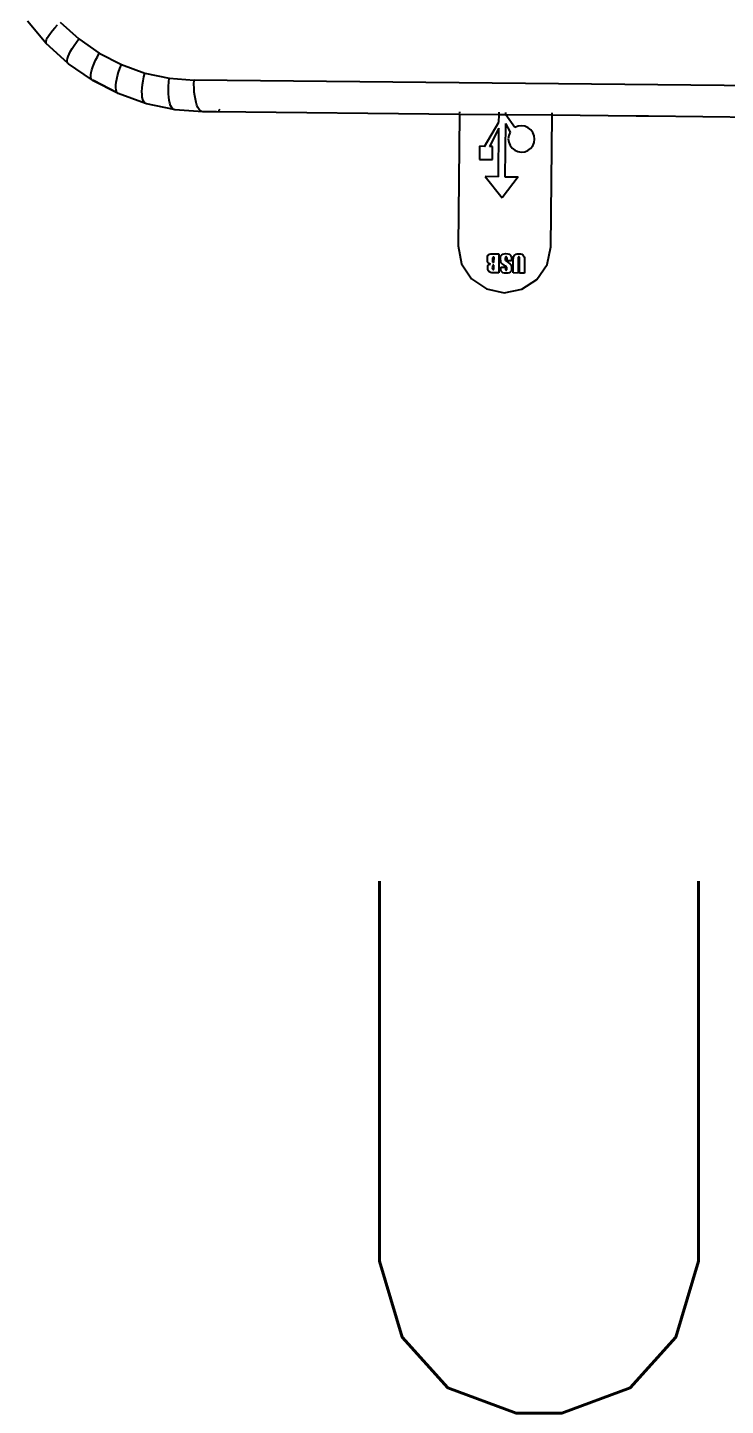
# Model space of a CAD drawing. Extents: x 3485972 to 3601240, y -673889 to -591207.
# Drawn here: x 3499669.9 to 3499801.1, y -608272.1 to -608013.1 of the extents above; entities that cross this region are included whole.
import ezdxf

# ---------------------------------------------------------------- set-up
doc = ezdxf.new("R2010")
doc.units = 0
doc.header["$LTSCALE"] = 6
doc.header["$MEASUREMENT"] = 0
doc.layers.add('equipment desc', color=50, linetype='CONTINUOUS')
doc.layers.add('medical equipment', color=4, linetype='CONTINUOUS')
doc.styles.get("Standard").update_dxf_attribs({"font": 'SIMPLEX'})

msp = doc.modelspace()

# ---------------------------------------------------------------- linework, layer by layer
at = {"layer": 'medical equipment'}
for p, q in [((3499673.42, -608016.12), (3499669.89, -608011.93)), ((3499674.22, -608014.16), (3499674.6, -608013.67)), ((3499674.6, -608013.67), (3499675.03, -608013.16)), ((3499675.03, -608013.16), (3499675.52, -608012.63)), ((3499676.04, -608012.09), (3499679.52, -608015.27)), ((3499673.37, -608015.94), (3499673.39, -608015.69)), ((3499673.42, -608016.12), (3499673.37, -608015.94)), ((3499673.39, -608015.69), (3499673.49, -608015.38)), ((3499677.45, -608019.8), (3499673.42, -608016.12)), ((3499673.49, -608015.38), (3499673.66, -608015.02)), ((3499673.66, -608015.02), (3499673.91, -608014.61)), ((3499673.91, -608014.61), (3499674.22, -608014.16)), ((3499678.66, -608016.47), (3499679.07, -608015.87)), ((3499679.07, -608015.87), (3499679.52, -608015.27)), ((3499679.52, -608015.27), (3499683.38, -608017.95)), ((3499677.36, -608019.32), (3499677.42, -608018.97)), ((3499677.42, -608018.97), (3499677.55, -608018.56)), ((3499677.55, -608018.56), (3499677.74, -608018.1)), ((3499677.74, -608018.1), (3499677.99, -608017.59)), ((3499677.99, -608017.59), (3499678.3, -608017.05)), ((3499678.3, -608017.05), (3499678.66, -608016.47)), ((3499682.69, -608019.27), (3499683.02, -608018.62)), ((3499683.02, -608018.62), (3499683.38, -608017.95)), ((3499683.38, -608017.95), (3499687.56, -608020.1)), ((3499677.37, -608019.59), (3499677.36, -608019.32)), ((3499677.45, -608019.8), (3499677.37, -608019.59)), ((3499677.6, -608019.93), (3499677.45, -608019.8)), ((3499681.92, -608022.91), (3499677.6, -608019.93)), ((3499681.78, -608022.01), (3499681.85, -608021.56)), ((3499681.85, -608021.56), (3499681.98, -608021.06)), ((3499681.98, -608021.06), (3499682.16, -608020.5)), ((3499682.16, -608020.5), (3499682.4, -608019.9)), ((3499682.4, -608019.9), (3499682.69, -608019.27)), ((3499686.83, -608022.19), (3499687.03, -608021.51)), ((3499687.03, -608021.51), (3499687.28, -608020.81)), ((3499687.28, -608020.81), (3499687.56, -608020.1)), ((3499687.56, -608020.1), (3499691.97, -608021.68)), ((3499681.77, -608022.38), (3499681.78, -608022.01)), ((3499681.82, -608022.69), (3499681.77, -608022.38)), ((3499681.92, -608022.91), (3499681.82, -608022.69)), ((3499682.08, -608023.05), (3499681.92, -608022.91)), ((3499686.93, -608025.55), (3499682.08, -608023.05)), ((3499682.3, -608023.11), (3499682.08, -608023.05)), ((3499686.75, -608025.4), (3499682.3, -608023.11)), ((3499686.49, -608024.43), (3499686.5, -608023.96)), ((3499686.5, -608023.96), (3499686.56, -608023.42)), ((3499686.56, -608023.42), (3499686.67, -608022.83)), ((3499686.67, -608022.83), (3499686.83, -608022.19)), ((3499691.44, -608024.53), (3499691.52, -608023.86)), ((3499691.52, -608023.86), (3499691.63, -608023.15)), ((3499691.63, -608023.15), (3499691.78, -608022.42)), ((3499691.78, -608022.42), (3499691.97, -608021.68)), ((3499691.97, -608021.68), (3499696.55, -608022.66)), ((3499696.38, -608024.9), (3499696.4, -608024.17)), ((3499696.4, -608024.17), (3499696.46, -608023.42)), ((3499696.46, -608023.42), (3499696.55, -608022.66)), ((3499696.55, -608022.66), (3499701.21, -608023.02)), ((3499701.19, -608023.79), (3499701.21, -608023.02)), ((3499701.21, -608024.54), (3499701.19, -608023.79)), ((3499983.6, -608025.84), (3499701.21, -608023.02)), ((3499686.53, -608024.84), (3499686.49, -608024.43)), ((3499686.62, -608025.16), (3499686.53, -608024.84)), ((3499686.75, -608025.4), (3499686.62, -608025.16)), ((3499686.93, -608025.55), (3499686.75, -608025.4)), ((3499692.06, -608027.38), (3499686.93, -608025.55)), ((3499691.41, -608025.15), (3499691.44, -608024.53)), ((3499691.42, -608025.72), (3499691.41, -608025.15)), ((3499691.47, -608026.21), (3499691.42, -608025.72)), ((3499691.56, -608026.63), (3499691.47, -608026.21)), ((3499691.69, -608026.97), (3499691.56, -608026.63)), ((3499696.39, -608025.59), (3499696.38, -608024.9)), ((3499696.44, -608026.22), (3499696.39, -608025.59)), ((3499696.52, -608026.8), (3499696.44, -608026.22)), ((3499701.26, -608025.27), (3499701.21, -608024.54)), ((3499701.34, -608025.97), (3499701.26, -608025.27)), ((3499701.45, -608026.61), (3499701.34, -608025.97)), ((3499701.58, -608027.19), (3499701.45, -608026.61)), ((3499691.86, -608027.22), (3499691.69, -608026.97)), ((3499692.06, -608027.38), (3499691.86, -608027.22)), ((3499692.29, -608027.44), (3499692.06, -608027.38)), ((3499697.38, -608028.52), (3499692.29, -608027.44)), ((3499696.64, -608027.32), (3499696.52, -608026.8)), ((3499696.78, -608027.75), (3499696.64, -608027.32)), ((3499696.96, -608028.1), (3499696.78, -608027.75)), ((3499697.15, -608028.35), (3499696.96, -608028.1)), ((3499697.38, -608028.52), (3499697.15, -608028.35)), ((3499697.62, -608028.58), (3499697.38, -608028.52)), ((3499702.85, -608028.98), (3499697.62, -608028.58)), ((3499701.75, -608027.71), (3499701.58, -608027.19)), ((3499701.94, -608028.14), (3499701.75, -608027.71)), ((3499702.14, -608028.5), (3499701.94, -608028.14)), ((3499702.37, -608028.75), (3499702.14, -608028.5)), ((3499702.6, -608028.92), (3499702.37, -608028.75)), ((3499702.85, -608028.98), (3499702.6, -608028.92)), ((3499705.2, -608028.99), (3499702.85, -608028.98)), ((3499705.2, -608028.99), (3499704.49, -608028.94)), ((3499705.43, -608028.95), (3499705.2, -608028.99)), ((3499751.15, -608029.45), (3499705.2, -608028.99)), ((3499705.82, -608028.75), (3499705.75, -608028.79)), ((3499706.03, -608028.53), (3499705.82, -608028.75)), ((3499751.15, -608028.99), (3499751.15, -608029.24)), ((3499758.56, -608029.32), (3499758.56, -608029.06)), ((3499759.8, -608029.07), (3499759.79, -608029.33)), ((3499768.53, -608029.42), (3499768.53, -608029.16)), ((3499751.15, -608029.45), (3499750.9, -608054.18)), ((3499751.15, -608029.4), (3499751.15, -608029.45)), ((3499758.56, -608029.54), (3499751.15, -608029.45)), ((3499755.85, -608035.46), (3499758.54, -608030.89)), ((3499758.54, -608030.89), (3499758.56, -608029.54)), ((3499758.56, -608029.54), (3499758.56, -608029.48)), ((3499759.83, -608029.55), (3499758.56, -608029.54)), ((3499759.78, -608031.13), (3499759.68, -608041.18)), ((3499759.78, -608031.13), (3499760.65, -608032.82)), ((3499759.83, -608029.55), (3499759.79, -608029.49)), ((3499761.56, -608031.92), (3499759.83, -608029.55)), ((3499768.53, -608029.62), (3499759.83, -608029.55)), ((3499762.16, -608031.68), (3499761.56, -608031.92)), ((3499762.8, -608031.6), (3499762.16, -608031.68)), ((3499763.44, -608031.69), (3499762.8, -608031.6)), ((3499764.03, -608031.95), (3499763.44, -608031.69)), ((3499764.54, -608032.34), (3499764.03, -608031.95)), ((3499768.28, -608054.36), (3499768.53, -608029.62)), ((3499768.53, -608029.62), (3499768.53, -608029.58)), ((3499784.35, -608029.8), (3499768.53, -608029.62)), ((3499786.7, -608029.81), (3499784.35, -608029.8)), ((3499861.76, -608030.57), (3499786.7, -608029.81)), ((3499758.53, -608032.03), (3499756.8, -608035.47)), ((3499758.44, -608041.17), (3499758.53, -608032.03)), ((3499760.4, -608033.41), (3499760.31, -608034.05)), ((3499760.31, -608034.05), (3499760.39, -608034.69)), ((3499760.65, -608032.82), (3499760.4, -608033.41)), ((3499764.93, -608032.86), (3499764.54, -608032.34)), ((3499765.17, -608033.46), (3499764.93, -608032.86)), ((3499765.16, -608034.74), (3499765.25, -608034.1)), ((3499765.25, -608034.1), (3499765.17, -608033.46)), ((3499754.89, -608035.45), (3499754.86, -608037.92)), ((3499755.85, -608035.46), (3499754.89, -608035.45)), ((3499757.36, -608035.47), (3499756.8, -608035.47)), ((3499757.34, -608037.94), (3499757.36, -608035.47)), ((3499760.39, -608034.69), (3499760.63, -608035.29)), ((3499760.63, -608035.29), (3499761.01, -608035.8)), ((3499761.01, -608035.8), (3499761.52, -608036.2)), ((3499761.52, -608036.2), (3499762.11, -608036.45)), ((3499762.11, -608036.45), (3499762.75, -608036.54)), ((3499762.75, -608036.54), (3499763.39, -608036.47)), ((3499763.39, -608036.47), (3499763.99, -608036.23)), ((3499763.99, -608036.23), (3499764.51, -608035.84)), ((3499764.51, -608035.84), (3499764.91, -608035.33)), ((3499764.91, -608035.33), (3499765.16, -608034.74)), ((3499754.86, -608037.92), (3499757.34, -608037.94)), ((3499755.97, -608041.14), (3499759.16, -608045.15)), ((3499758.44, -608041.17), (3499755.97, -608041.14)), ((3499762.15, -608041.21), (3499759.16, -608045.15)), ((3499759.68, -608041.18), (3499762.15, -608041.21)), ((3499750.9, -608054.18), (3499751.53, -608057.51)), ((3499767.59, -608057.67), (3499768.28, -608054.36)), ((3499751.53, -608057.51), (3499753.38, -608060.35)), ((3499756.39, -608056.48), (3499756.41, -608056.17)), ((3499756.39, -608056.81), (3499756.39, -608056.48)), ((3499756.41, -608057.12), (3499756.39, -608056.81)), ((3499756.41, -608056.17), (3499756.48, -608055.95)), ((3499756.5, -608057.33), (3499756.41, -608057.12)), ((3499756.47, -608057.93), (3499756.54, -608057.76)), ((3499756.48, -608055.95), (3499756.59, -608055.8)), ((3499756.66, -608057.48), (3499756.5, -608057.33)), ((3499756.54, -608057.76), (3499756.69, -608057.65)), ((3499756.59, -608055.8), (3499756.74, -608055.72)), ((3499756.93, -608057.58), (3499756.66, -608057.48)), ((3499756.69, -608057.65), (3499756.93, -608057.58)), ((3499756.74, -608055.72), (3499757.02, -608055.67)), ((3499757.02, -608055.67), (3499757.48, -608055.66)), ((3499757.33, -608056.42), (3499757.31, -608056.6)), ((3499757.31, -608056.6), (3499757.31, -608056.93)), ((3499757.31, -608056.93), (3499757.32, -608057.11)), ((3499757.32, -608057.11), (3499757.36, -608057.21)), ((3499757.37, -608056.33), (3499757.33, -608056.42)), ((3499757.4, -608057.84), (3499757.34, -608057.89)), ((3499757.36, -608057.21), (3499757.44, -608057.25)), ((3499757.46, -608056.29), (3499757.37, -608056.33)), ((3499757.51, -608057.82), (3499757.4, -608057.84)), ((3499757.44, -608057.25), (3499757.61, -608057.27)), ((3499757.62, -608056.27), (3499757.46, -608056.29)), ((3499757.48, -608055.66), (3499758.55, -608055.67)), ((3499757.61, -608057.82), (3499757.51, -608057.82)), ((3499757.6, -608058.61), (3499757.61, -608057.82)), ((3499757.61, -608057.27), (3499757.62, -608056.27)), ((3499758.55, -608055.67), (3499758.52, -608059.23)), ((3499758.83, -608056.58), (3499758.86, -608056.25)), ((3499758.87, -608057.03), (3499758.83, -608056.58)), ((3499758.86, -608056.25), (3499758.93, -608056.02)), ((3499758.92, -608057.21), (3499758.87, -608057.03)), ((3499758.99, -608057.34), (3499758.92, -608057.21)), ((3499758.93, -608056.02), (3499759.06, -608055.86)), ((3499759.09, -608057.47), (3499758.99, -608057.34)), ((3499759.06, -608055.86), (3499759.28, -608055.72)), ((3499759.26, -608057.61), (3499759.09, -608057.47)), ((3499759.76, -608057.95), (3499759.26, -608057.61)), ((3499759.28, -608055.72), (3499759.55, -608055.64)), ((3499759.55, -608055.64), (3499759.87, -608055.61)), ((3499759.73, -608056.37), (3499759.71, -608056.5)), ((3499759.71, -608056.5), (3499759.73, -608056.76)), ((3499759.76, -608056.28), (3499759.73, -608056.37)), ((3499759.73, -608056.76), (3499759.8, -608056.91)), ((3499759.82, -608056.23), (3499759.76, -608056.28)), ((3499759.8, -608056.91), (3499760.23, -608057.24)), ((3499759.9, -608056.21), (3499759.82, -608056.23)), ((3499759.87, -608055.61), (3499760.22, -608055.65)), ((3499759.98, -608056.23), (3499759.9, -608056.21)), ((3499760.03, -608056.27), (3499759.98, -608056.23)), ((3499760.05, -608056.36), (3499760.03, -608056.27)), ((3499760.06, -608056.53), (3499760.05, -608056.36)), ((3499760.06, -608056.96), (3499760.06, -608056.53)), ((3499760.92, -608056.97), (3499760.06, -608056.96)), ((3499760.22, -608055.65), (3499760.5, -608055.75)), ((3499760.23, -608057.24), (3499760.68, -608057.57)), ((3499760.5, -608055.75), (3499760.72, -608055.92)), ((3499760.68, -608057.57), (3499760.78, -608057.7)), ((3499760.72, -608055.92), (3499760.84, -608056.12)), ((3499760.78, -608057.7), (3499760.86, -608057.86)), ((3499760.84, -608056.12), (3499760.9, -608056.38)), ((3499760.86, -608057.86), (3499760.92, -608058.07)), ((3499760.9, -608056.38), (3499760.92, -608056.74)), ((3499760.92, -608056.74), (3499760.92, -608056.97)), ((3499761.2, -608059.26), (3499761.23, -608056.88)), ((3499761.23, -608056.88), (3499761.26, -608056.31)), ((3499761.26, -608056.31), (3499761.31, -608056.14)), ((3499761.31, -608056.14), (3499761.42, -608055.97)), ((3499761.42, -608055.97), (3499761.57, -608055.82)), ((3499761.57, -608055.82), (3499761.76, -608055.72)), ((3499761.76, -608055.72), (3499762, -608055.65)), ((3499762, -608055.65), (3499762.27, -608055.63)), ((3499762.16, -608056.64), (3499762.13, -608059.27)), ((3499762.19, -608056.3), (3499762.16, -608056.64)), ((3499762.23, -608056.25), (3499762.19, -608056.3)), ((3499762.3, -608056.23), (3499762.23, -608056.25)), ((3499762.27, -608055.63), (3499762.57, -608055.66)), ((3499762.36, -608056.25), (3499762.3, -608056.23)), ((3499762.4, -608056.3), (3499762.36, -608056.25)), ((3499762.42, -608056.6), (3499762.4, -608056.3)), ((3499762.4, -608059.27), (3499762.42, -608056.6)), ((3499762.57, -608055.66), (3499762.83, -608055.74)), ((3499762.83, -608055.74), (3499763.04, -608055.87)), ((3499763.04, -608055.87), (3499763.19, -608056.02)), ((3499763.19, -608056.02), (3499763.28, -608056.2)), ((3499763.28, -608056.2), (3499763.33, -608056.38)), ((3499763.34, -608057.17), (3499763.32, -608059.28)), ((3499763.33, -608056.38), (3499763.34, -608057.17)), ((3499765.67, -608060.48), (3499767.59, -608057.67)), ((3499753.38, -608060.35), (3499756.18, -608062.26)), ((3499756.44, -608058.2), (3499756.47, -608057.93)), ((3499756.47, -608058.59), (3499756.44, -608058.2)), ((3499756.51, -608058.75), (3499756.47, -608058.59)), ((3499756.57, -608058.87), (3499756.51, -608058.75)), ((3499756.73, -608059.04), (3499756.57, -608058.87)), ((3499756.93, -608059.15), (3499756.73, -608059.04)), ((3499757.21, -608059.2), (3499756.93, -608059.15)), ((3499757.59, -608059.22), (3499757.21, -608059.2)), ((3499757.31, -608058.02), (3499757.3, -608058.27)), ((3499757.3, -608058.27), (3499757.33, -608058.5)), ((3499757.34, -608057.89), (3499757.31, -608058.02)), ((3499757.33, -608058.5), (3499757.41, -608058.59)), ((3499757.41, -608058.59), (3499757.6, -608058.61)), ((3499758.52, -608059.23), (3499757.59, -608059.22)), ((3499758.89, -608058.3), (3499758.9, -608058.16)), ((3499758.91, -608058.66), (3499758.89, -608058.3)), ((3499758.9, -608058.16), (3499759.76, -608058.16)), ((3499758.97, -608058.9), (3499758.91, -608058.66)), ((3499759.09, -608059.06), (3499758.97, -608058.9)), ((3499759.3, -608059.2), (3499759.09, -608059.06)), ((3499759.58, -608059.29), (3499759.3, -608059.2)), ((3499759.92, -608059.32), (3499759.58, -608059.29)), ((3499759.76, -608058.16), (3499759.75, -608058.43)), ((3499759.75, -608058.43), (3499759.78, -608058.66)), ((3499759.93, -608058.07), (3499759.76, -608057.95)), ((3499759.78, -608058.66), (3499759.83, -608058.7)), ((3499759.83, -608058.7), (3499759.89, -608058.72)), ((3499759.89, -608058.72), (3499759.97, -608058.7)), ((3499760.22, -608059.29), (3499759.92, -608059.32)), ((3499760.02, -608058.17), (3499759.93, -608058.07)), ((3499759.97, -608058.7), (3499760.02, -608058.65)), ((3499760.05, -608058.29), (3499760.02, -608058.17)), ((3499760.02, -608058.65), (3499760.05, -608058.56)), ((3499760.06, -608058.44), (3499760.05, -608058.29)), ((3499760.05, -608058.56), (3499760.06, -608058.44)), ((3499760.48, -608059.22), (3499760.22, -608059.29)), ((3499760.68, -608059.09), (3499760.48, -608059.22)), ((3499760.82, -608058.92), (3499760.68, -608059.09)), ((3499760.9, -608058.68), (3499760.82, -608058.92)), ((3499760.93, -608058.33), (3499760.9, -608058.68)), ((3499760.92, -608058.07), (3499760.93, -608058.33)), ((3499762.13, -608059.27), (3499761.2, -608059.26)), ((3499763.32, -608059.28), (3499762.4, -608059.27)), ((3499756.18, -608062.26), (3499759.5, -608062.96)), ((3499759.5, -608062.96), (3499762.84, -608062.33)), ((3499762.84, -608062.33), (3499765.67, -608060.48))]:
    msp.add_line(p, q, dxfattribs=at)

# ---------------------------------------------------------------- texts
at = {"layer": 'equipment desc', "linetype": 'ByBlock', "insert": (3499718.94, -608173.55), "char_height": 100, "attachment_point": 1}
msp.add_mtext_dynamic_manual_height_columns('USG MACHINE', width=1051.4476, gutter_width=10, heights=[0], dxfattribs=at)

doc.saveas('drawing.dxf')
